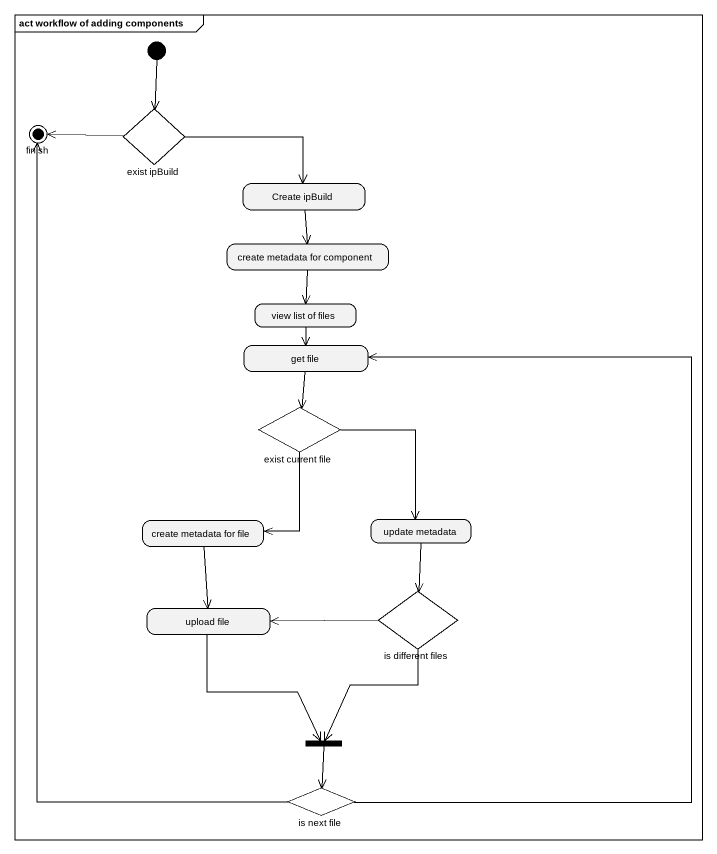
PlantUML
@startuml
mainframe act workflow of adding components
hide empty description
state "exist ipBuild" as exist_ipBuild <<choice>>
state finish <<end>>
state "Create ipBuild" as Create_ipBuild
state "create metadata for component" as create_metadata_for
state "view list of files" as view_list_of_files
state "get file" as get_file
state "exist current file" as exist_current_file <<choice>>
state "create metadata for file" as create_metadata_for_file
state "update metadata" as update_metadata
state "is different files" as is_different_files <<choice>>
state "upload file" as upload_file
state fork1 <<join>>
state "is next file" as is_next_file <<choice>>
[*] --> exist_ipBuild
exist_ipBuild -left-> finish
exist_ipBuild -right-> Create_ipBuild
Create_ipBuild --> create_metadata_for
create_metadata_for --> view_list_of_files
view_list_of_files --> get_file
get_file --> exist_current_file
exist_current_file --> create_metadata_for_file
exist_current_file --> update_metadata
create_metadata_for_file --> upload_file
update_metadata --> is_different_files
is_different_files -left-> upload_file
is_different_files --> fork1
upload_file --> fork1
fork1 --> is_next_file
is_next_file -up-> finish
is_next_file -up-> get_file
@enduml
